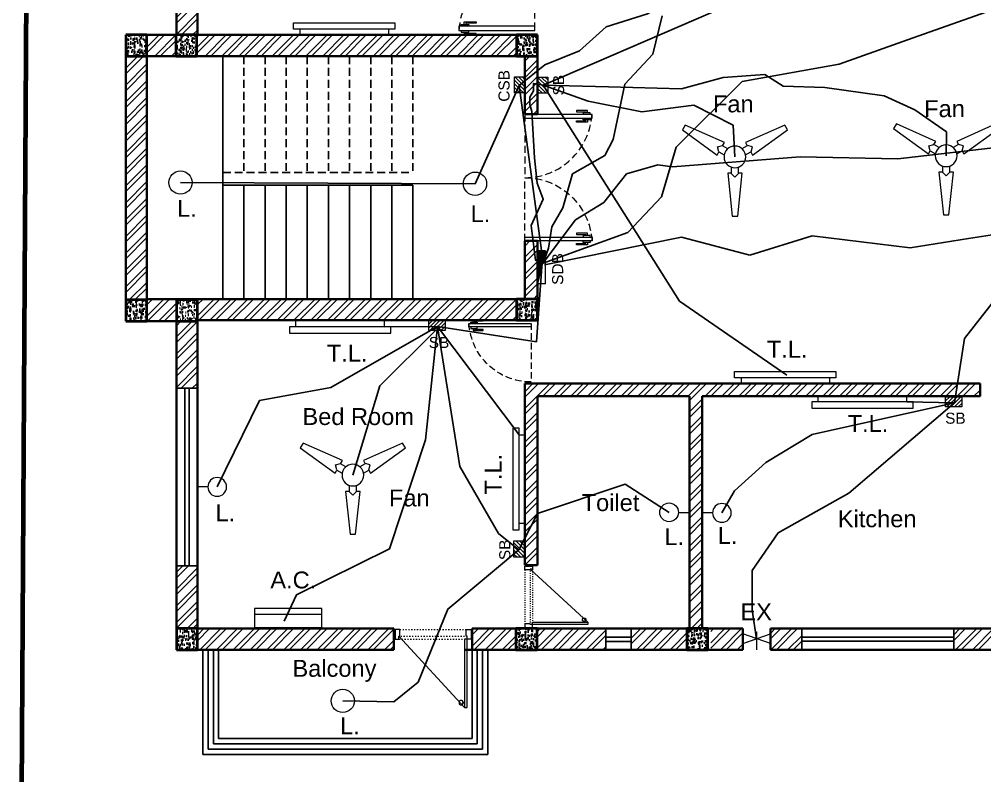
# Model space of a CAD drawing. Header units: inches. Extents: x 4161 to 8381, y 472 to 1500.
# Drawn here: x 5892.3 to 6349.4, y 848.5 to 1206.5 of the extents above; entities that cross this region are included whole.
import ezdxf

# ---------------------------------------------------------------- set-up
doc = ezdxf.new("R2010")
doc.units = ezdxf.units.IN
doc.header["$MEASUREMENT"] = 0
doc.linetypes.add('ACAD_ISO03W100', pattern=[30, 12, -18])
doc.linetypes.add('HIDDEN', pattern=[0.375, 0.25, -0.125])
doc.layers.get('0').update_dxf_attribs({"lineweight": 35})
for name, color, linetype, lineweight in [('0.Columns', 1, 'Continuous', 35), ('1.Wall', 7, 'Continuous', 35), ('Box', 7, 'Continuous', 15), ('Doors & Furni', 20, 'Continuous', 5), ('E_Elements', 7, 'Continuous', 15), ('E_FITTINGS', 7, 'Continuous', 15), ('Hatch', 7, 'Continuous', 15)]:
    doc.layers.add(name, color=color, linetype=linetype, lineweight=lineweight)
for name, color, linetype in [('3.Windows', 130, 'Continuous'), ('4.Hatch', 14, 'Continuous'), ('5.Texts', 50, 'Continuous'), ('6.Stairs', 161, 'Continuous'), ('8.Balcony', 90, 'Continuous'), ('9.Vent', 130, 'Continuous'), ('Electrical Components', 170, 'Continuous'), ('rod', 252, 'Continuous'), ('Wires', 90, 'Continuous'), ('wood', 20, 'Continuous')]:
    doc.layers.add(name, color=color, linetype=linetype)
doc.styles.get("Standard").update_dxf_attribs({"font": 'arial.ttf'})

# ---------------------------------------------------------------- blocks, each defined once
blk = doc.blocks.new('window6')
at = {"layer": '3.Windows', "color": 141, "true_color": 0xadddf7}
for p, q in [((4180.67, 1736.78), (4108.67, 1736.78)), ((4180.67, 1734.78), (4108.67, 1734.78))]:
    blk.add_line(p, q, dxfattribs=at)
at = {"layer": '3.Windows'}
blk.add_lwpolyline([(4180.67, 1740.78), (4108.67, 1740.78), (4108.67, 1730.78), (4180.67, 1730.78)], close=True, dxfattribs=at)
blk = doc.blocks.new('Vent')
at = {"layer": '9.Vent'}
for p, q in [((-12, -3.9), (-12, 6.1)), ((-12, 3.82), (-12, 6.1)), ((0, -3.9), (0, 6.1))]:
    blk.add_line(p, q, dxfattribs=at)
at = {"layer": '9.Vent', "color": 5}
for p, q in [((-12, 2), (0, 2)), ((-12, 0), (0, 0))]:
    blk.add_line(p, q, dxfattribs=at)
blk = doc.blocks.new('Dd2')
at = {"layer": 'rod', "lineweight": 13}
blk.add_lwpolyline([(-36.5, 41), (-2, 3.5)], dxfattribs=at)
blk.add_lwpolyline([(-36.5, 38.75), (-35.5, 38.75), (-35.5, 39.25, -0.414214), (-35, 39.75), (-34.5, 39.75, -0.414214), (-34, 39.25), (-34, 37.75, -0.414214), (-34.5, 37.25), (-35, 37.25, -0.414214), (-35.5, 37.75), (-35.5, 38.25), (-36.5, 38.25)], format="xyb", dxfattribs=at)
at = {"layer": 'rod', "linetype": 'ACAD_ISO03W100', "lineweight": 13, "ltscale": 0.05}
for points in [[(-3, 3.5), (-37.5, 3.5)], [(-2, 5), (-36.5, 5)], [(-2.5, 0), (-37.5, 0)]]:
    blk.add_lwpolyline(points, dxfattribs=at)
at = {"layer": 'wood', "lineweight": 13}
for points in [[(-36.5, 41), (-38, 41), (-38, 5), (-36.5, 5)], [(-40, 0), (-40, 5), (-38, 5), (-38, 3.5), (-37.5, 3.5), (-37.5, 0)], [(0, 0), (0, 5), (-2, 5), (-2, 3.5), (-2.5, 3.5), (-2.5, 0)]]:
    blk.add_lwpolyline(points, close=True, dxfattribs=at)
blk = doc.blocks.new('window7 virtical')
at = {"layer": '3.Windows', "color": 141, "true_color": 0xadddf7}
for p, q in [((4405.51, 1605.94), (4405.51, 1689.94)), ((4407.51, 1605.94), (4407.51, 1689.94))]:
    blk.add_line(p, q, dxfattribs=at)
at = {"layer": '3.Windows'}
for p, q in [((4401.51, 1605.94), (4411.51, 1605.94)), ((4411.51, 1605.94), (4406.83, 1605.94)), ((4406.83, 1605.94), (4406.83, 1605.94))]:
    blk.add_line(p, q, dxfattribs=at)
blk.add_lwpolyline([(4411.51, 1605.94), (4411.51, 1689.94), (4401.51, 1689.94), (4401.51, 1605.94)], close=True, dxfattribs=at)
blk = doc.blocks.new('Door')
at = {"layer": 'Doors & Furni', "color": 20}
for p, q in [((4004.74, 983.4), (4002.74, 983.4)), ((4002.74, 983.4), (4002.74, 947.4)), ((4004.74, 947.4), (4004.74, 983.4)), ((4001.9, 980.9), (4000.59, 980.9)), ((4000.59, 980.9), (4000.59, 975.13)), ((4001.34, 975.13), (4001.34, 980.06)), ((4001.34, 980.06), (4001.9, 980.06)), ((4002.74, 982.3), (4001.9, 982.3)), ((4001.9, 982.3), (4001.9, 978.61)), ((4001.9, 978.61), (4002.74, 978.61)), ((4004.74, 982.3), (4005.57, 982.3)), ((4005.57, 978.61), (4004.74, 978.61)), ((4005.57, 982.3), (4005.57, 978.61)), ((4005.57, 980.9), (4006.88, 980.9)), ((4006.13, 980.06), (4005.57, 980.06)), ((4006.13, 975.13), (4006.13, 980.06)), ((4006.88, 980.9), (4006.88, 975.13)), ((4000.59, 975.13), (4001.34, 975.13)), ((4006.88, 975.13), (4006.13, 975.13)), ((4002.74, 947.4), (4004.74, 947.4))]:
    blk.add_line(p, q, dxfattribs=at)
at = {"layer": 'Doors & Furni', "color": 1, "linetype": 'HIDDEN', "ltscale": 15}
blk.add_line((4002.74, 947.4), (4036.59, 947.4), dxfattribs=at)
blk.add_arc((4000.59, 947.4), 36, 0, 86.583, dxfattribs=at)
blk = doc.blocks.new('Main door')
at = {"layer": 'Doors & Furni', "color": 20, "rotation": 270}
blk.add_blockref('Door', (2262.32, 5102.4), dxfattribs=at)
at = {"layer": 'Doors & Furni', "color": 20, "xscale": -1, "rotation": 270}
blk.add_blockref('Door', (2262.32, -2970.78), dxfattribs=at)
blk = doc.blocks.new('Hatch')
at = {"layer": '4.Hatch', "color": 244, "linetype": 'Continuous', "true_color": 0x991b1e}
for p, q in [((3054.72, 1312.58), (3058.45, 1316.31)), ((3054.72, 1309.93), (3061.1, 1316.31)), ((3056.4, 1306.31), (3066.4, 1316.31)), ((3059.05, 1306.31), (3069.05, 1316.31)), ((3064.36, 1306.31), (3074.36, 1316.31)), ((3067.01, 1306.31), (3077.01, 1316.31)), ((3072.31, 1306.31), (3082.31, 1316.31)), ((3074.96, 1306.31), (3084.96, 1316.31)), ((3080.27, 1306.31), (3090.27, 1316.31)), ((3082.92, 1306.31), (3092.92, 1316.31)), ((3088.22, 1306.31), (3097.38, 1315.47)), ((3090.87, 1306.31), (3097.38, 1312.82)), ((3096.18, 1306.31), (3097.38, 1307.52)), ((3044.72, 1299.93), (3051.1, 1306.31)), ((3044.72, 1294.63), (3054.72, 1304.63)), ((3044.72, 1291.98), (3054.72, 1301.98)), ((3044.72, 1286.67), (3054.72, 1296.67)), ((3044.72, 1284.02), (3054.72, 1294.02)), ((3044.72, 1278.72), (3054.72, 1288.72)), ((3044.72, 1276.07), (3054.72, 1286.07)), ((3044.72, 1270.76), (3054.72, 1280.76)), ((3044.72, 1268.11), (3054.72, 1278.11)), ((3048.3, 1266.39), (3054.72, 1272.81)), ((3050.95, 1266.39), (3054.72, 1270.16)), ((3044.72, 1151.44), (3049.92, 1156.64)), ((3044.72, 1148.79), (3052.57, 1156.64)), ((3044.72, 1143.48), (3054.72, 1153.48)), ((3044.72, 1140.83), (3054.72, 1150.83)), ((3044.72, 1135.53), (3054.72, 1145.53)), ((3044.72, 1132.88), (3054.72, 1142.88)), ((3044.72, 1127.57), (3054.72, 1137.57)), ((3047.11, 1127.31), (3054.72, 1134.92)), ((3052.41, 1127.31), (3054.72, 1129.62)), ((3030.72, 1121.53), (3036.5, 1127.31)), ((3030.72, 1118.88), (3039.15, 1127.31)), ((3034.46, 1117.31), (3044.46, 1127.31)), ((3037.11, 1117.31), (3044.72, 1124.92)), ((3054.72, 1121.66), (3060.37, 1127.31)), ((3054.72, 1119.01), (3063.02, 1127.31)), ((3058.32, 1117.31), (3068.32, 1127.31)), ((3060.97, 1117.31), (3070.97, 1127.31)), ((3066.28, 1117.31), (3076.28, 1127.31)), ((3068.93, 1117.31), (3078.93, 1127.31)), ((3074.23, 1117.31), (3084.23, 1127.31)), ((3076.88, 1117.31), (3086.88, 1127.31)), ((3082.19, 1117.31), (3092.19, 1127.31)), ((3084.84, 1117.31), (3094.84, 1127.31)), ((3090.14, 1117.31), (3100.14, 1127.31)), ((3092.79, 1117.31), (3102.79, 1127.31)), ((3098.1, 1117.31), (3108.1, 1127.31)), ((3100.75, 1117.31), (3110.75, 1127.31)), ((3106.05, 1117.31), (3116.05, 1127.31)), ((3108.7, 1117.31), (3118.7, 1127.31)), ((3114.01, 1117.31), (3124.01, 1127.31)), ((3116.66, 1117.31), (3126.66, 1127.31)), ((3121.96, 1117.31), (3131.96, 1127.31)), ((3124.61, 1117.31), (3134.61, 1127.31)), ((3129.92, 1117.31), (3139.92, 1127.31)), ((3132.57, 1117.31), (3142.57, 1127.31)), ((3137.87, 1117.31), (3147.87, 1127.31)), ((3140.52, 1117.31), (3150.52, 1127.31)), ((3145.83, 1117.31), (3155.83, 1127.31)), ((3148.48, 1117.31), (3158.48, 1127.31)), ((3153.78, 1117.31), (3163.78, 1127.31)), ((3156.43, 1117.31), (3166.43, 1127.31)), ((3161.74, 1117.31), (3171.74, 1127.31)), ((3164.39, 1117.31), (3174.39, 1127.31)), ((3169.69, 1117.31), (3179.69, 1127.31)), ((3172.34, 1117.31), (3182.34, 1127.31)), ((3177.65, 1117.31), (3187.65, 1127.31)), ((3180.3, 1117.31), (3190.3, 1127.31)), ((3185.6, 1117.31), (3195.6, 1127.31)), ((3188.25, 1117.31), (3198.25, 1127.31)), ((3193.56, 1117.31), (3203.56, 1127.31)), ((3196.21, 1117.31), (3205.72, 1126.82)), ((3201.51, 1117.31), (3205.72, 1121.52)), ((3042.41, 1117.31), (3044.72, 1119.62)), ((3204.16, 1117.31), (3205.72, 1118.87)), ((3209.72, 1114.91), (3212.12, 1117.31)), ((3209.72, 1109.61), (3215.72, 1115.61)), ((3209.72, 1106.96), (3215.72, 1112.96)), ((3209.72, 1101.66), (3215.72, 1107.66)), ((3209.72, 1099), (3215.72, 1105)), ((3209.72, 1093.7), (3215.72, 1099.7)), ((3209.72, 1091.05), (3215.72, 1097.05)), ((3213.79, 1089.81), (3215.72, 1091.75))]:
    blk.add_line(p, q, dxfattribs=at)
blk = doc.blocks.new('AC')
at = {"layer": 'E_Elements'}
for p, q in [((5826.63, 1009.16), (5858.63, 1009.16)), ((5826.63, 1000.16), (5826.63, 1009.16)), ((5828.29, 1009.63), (5856.95, 1009.63)), ((5828.29, 1009.63), (5828.29, 1009.16)), ((5856.95, 1009.63), (5856.95, 1009.16)), ((5858.63, 1009.16), (5858.63, 1009.16)), ((5858.63, 1009.16), (5858.63, 1000.16)), ((5826.63, 1002.72), (5858.63, 1002.72)), ((5858.63, 1000.16), (5826.63, 1000.16))]:
    blk.add_line(p, q, dxfattribs=at)
blk = doc.blocks.new('FAN')
at = {"layer": 'E_Elements'}
for p, q in [((-23.57, 15.12), (-24.88, 12.85)), ((-4.97, 6.83), (-23.57, 15.12)), ((23.57, 15.12), (4.97, 6.83)), ((24.88, 12.85), (23.57, 15.12)), ((-24.88, 12.85), (-8.39, 0.89)), ((8.39, 0.89), (24.88, 12.85)), ((-8.26, 4.77), (-5.89, 5.4)), ((-7.62, 2.4), (-8.26, 4.77)), ((-5.82, 5.34), (-4.97, 6.83)), ((-3.34, 3.91), (-5.82, 5.34)), ((5.82, 5.34), (3.34, 3.91)), ((4.97, 6.83), (5.82, 5.34)), ((8.26, 4.77), (5.89, 5.4)), ((7.62, 2.4), (8.26, 4.77)), ((-8.39, 0.89), (-7.54, 2.37)), ((-7.54, 2.37), (-5.06, 0.94)), ((5.06, 0.94), (7.54, 2.37)), ((7.54, 2.37), (8.39, 0.89)), ((-3.43, -7.71), (-1.31, -27.97)), ((-1.71, -7.71), (-3.43, -7.71)), ((-1.73, -7.8), (0, -9.53)), ((-1.71, -4.85), (-1.71, -7.71)), ((0, -9.53), (1.73, -7.8)), ((1.31, -27.97), (3.43, -7.71)), ((1.71, -7.71), (1.71, -4.85)), ((3.43, -7.71), (1.71, -7.71)), ((-1.31, -27.97), (1.31, -27.97))]:
    blk.add_line(p, q, dxfattribs=at)
for start, end in [(360, 180), (180, 0)]:
    blk.add_arc((0, 0), 5.14, start, end, dxfattribs=at)
blk = doc.blocks.new('O')
at = {"layer": 'E_Elements', "ltscale": 4}
for p, q in [((9523.61, 2111.57), (9520.91, 2111.57)), ((9523.61, 2069.68), (9520.91, 2069.68))]:
    blk.add_line(p, q, dxfattribs=at)
at = {"layer": 'E_Elements', "ltscale": 0.01}
blk.add_lwpolyline([(9526.61, 2066.63), (9526.61, 2114.63), (9523.61, 2114.63), (9523.61, 2066.63)], close=True, dxfattribs=at)
blk = doc.blocks.new('A$C482B25E6')
at = {"layer": 'E_FITTINGS'}
for p, q in [((0, 0), (0, 7.1)), ((3.9, 3.55), (0, 3.55))]:
    blk.add_line(p, q, dxfattribs=at)
blk.add_circle((7.45, 3.55), 3.55, dxfattribs=at)
blk = doc.blocks.new('2')
at = {"layer": 'Hatch', "ltscale": 0.01}
h = blk.add_hatch(dxfattribs=at)
h.set_pattern_fill('ANSI31', color=256, scale=10, style=0)
h.paths.add_polyline_path([(7846.79, 2035.92), (7841.97, 2035.92), (7841.97, 2028.24), (7846.79, 2028.24)])
at = {"layer": 'E_Elements'}
blk.add_lwpolyline([(7841.97, 2028.24), (7846.79, 2028.24), (7846.79, 2035.92), (7841.97, 2035.92)], close=True, dxfattribs=at)
blk = doc.blocks.new('A$C50C60B13')
at = {"layer": 'E_Elements'}
for p, q in [((0, 6.08), (0, 0)), ((24.88, 6.08), (0, 0)), ((0, 6.08), (24.88, 6.08)), ((0.07, 0), (0.09, 0.02)), ((0.24, 0), (0.32, 0.08)), ((0.42, 0), (0.56, 0.14)), ((0.6, 0), (0.79, 0.19)), ((0.77, 0), (1.02, 0.25)), ((0.95, 0), (1.26, 0.31)), ((1.13, 0), (1.49, 0.36)), ((1.3, 0), (1.73, 0.42)), ((1.48, 0), (1.96, 0.48)), ((1.66, 0), (2.19, 0.54)), ((1.83, 0), (2.43, 0.59)), ((2.01, 0), (2.66, 0.65)), ((2.19, 0), (2.9, 0.71)), ((2.36, 0), (3.13, 0.77)), ((2.54, 0), (3.36, 0.82)), ((2.72, 0), (3.6, 0.88)), ((2.89, 0), (3.83, 0.94)), ((3.07, 0), (4.07, 0.99)), ((3.25, 0), (4.3, 1.05)), ((3.42, 0), (4.53, 1.11)), ((3.6, 0), (4.77, 1.17)), ((3.78, 0), (5, 1.22)), ((3.96, 0), (5.24, 1.28)), ((4.13, 0), (5.47, 1.34)), ((4.31, 0), (5.7, 1.39)), ((4.49, 0), (5.94, 1.45)), ((4.66, 0), (6.17, 1.51)), ((4.84, 0), (6.41, 1.57)), ((5.02, 0), (6.64, 1.62)), ((5.19, 0), (6.87, 1.68)), ((5.37, 0), (7.11, 1.74)), ((5.55, 0), (7.34, 1.79)), ((5.72, 0), (7.58, 1.85)), ((5.9, 0), (7.81, 1.91)), ((6.08, 0), (8.04, 1.97)), ((6.25, 0), (8.28, 2.02)), ((6.43, 0), (8.51, 2.08)), ((6.61, 0), (8.74, 2.14)), ((6.78, 0), (8.98, 2.2)), ((6.96, 0), (9.21, 2.25)), ((7.14, 0), (9.45, 2.31)), ((7.31, 0), (9.68, 2.37)), ((7.49, 0), (9.91, 2.42)), ((7.67, 0), (10.15, 2.48)), ((7.84, 0), (10.38, 2.54)), ((8.02, 0), (10.62, 2.6)), ((8.2, 0), (10.85, 2.65)), ((8.37, 0), (11.08, 2.71)), ((8.55, 0), (11.32, 2.77)), ((8.73, 0), (11.55, 2.82)), ((8.9, 0), (11.79, 2.88)), ((9.08, 0), (12.02, 2.94)), ((9.26, 0), (12.25, 3)), ((9.44, 0), (12.49, 3.05)), ((9.61, 0), (12.72, 3.11)), ((9.79, 0), (12.96, 3.17)), ((9.97, 0), (13.19, 3.23)), ((10.14, 0), (13.42, 3.28)), ((10.32, 0), (13.66, 3.34)), ((10.5, 0), (13.89, 3.4)), ((10.67, 0), (14.13, 3.45)), ((10.85, 0), (14.36, 3.51)), ((11.03, 0), (14.59, 3.57)), ((11.2, 0), (14.83, 3.63)), ((11.38, 0), (15.06, 3.68)), ((11.56, 0), (15.3, 3.74)), ((11.73, 0), (15.53, 3.8)), ((11.91, 0), (15.76, 3.85)), ((12.09, 0), (16, 3.91)), ((12.26, 0), (16.23, 3.97)), ((12.44, 0), (16.47, 4.03)), ((12.62, 0), (16.7, 4.08)), ((12.79, 0), (16.93, 4.14)), ((12.97, 0), (17.17, 4.2)), ((13.15, 0), (17.4, 4.25)), ((13.32, 0), (17.64, 4.31)), ((13.5, 0), (17.87, 4.37)), ((13.68, 0), (18.1, 4.43)), ((13.85, 0), (18.34, 4.48)), ((14.03, 0), (18.57, 4.54)), ((14.21, 0), (18.81, 4.6)), ((14.39, 0), (19.04, 4.66)), ((14.56, 0), (19.27, 4.71)), ((14.74, 0), (19.51, 4.77)), ((14.92, 0), (19.74, 4.83)), ((15.09, 0), (19.98, 4.88)), ((15.27, 0), (20.21, 4.94)), ((15.45, 0), (20.44, 5)), ((15.62, 0), (20.68, 5.06)), ((15.8, 0), (20.91, 5.11)), ((15.98, 0), (21.15, 5.17)), ((16.15, 0), (21.38, 5.23)), ((16.33, 0), (21.61, 5.28)), ((16.51, 0), (21.85, 5.34)), ((16.68, 0), (22.08, 5.4)), ((16.86, 0), (22.32, 5.46)), ((17.04, 0), (22.55, 5.51)), ((17.21, 0), (22.78, 5.57)), ((17.39, 0), (23.02, 5.63)), ((17.57, 0), (23.25, 5.69)), ((17.74, 0), (23.49, 5.74)), ((17.92, 0), (23.72, 5.8)), ((18.1, 0), (23.95, 5.86)), ((18.27, 0), (24.19, 5.91)), ((18.45, 0), (24.42, 5.97)), ((18.63, 0), (24.66, 6.03)), ((18.8, 0), (24.88, 6.08)), ((18.98, 0), (24.88, 5.9)), ((19.16, 0), (24.88, 5.73)), ((19.33, 0), (24.88, 5.55)), ((19.51, 0), (24.88, 5.37)), ((19.69, 0), (24.88, 5.2)), ((19.87, 0), (24.88, 5.02)), ((20.04, 0), (24.88, 4.84)), ((20.22, 0), (24.88, 4.66)), ((20.4, 0), (24.88, 4.49)), ((20.57, 0), (24.88, 4.31)), ((20.75, 0), (24.88, 4.13)), ((20.93, 0), (24.88, 3.96)), ((21.1, 0), (24.88, 3.78)), ((21.28, 0), (24.88, 3.6)), ((21.46, 0), (24.88, 3.43)), ((21.63, 0), (24.88, 3.25)), ((21.81, 0), (24.88, 3.07)), ((21.99, 0), (24.88, 2.9)), ((22.16, 0), (24.88, 2.72)), ((22.34, 0), (24.88, 2.54)), ((22.52, 0), (24.88, 2.37)), ((22.69, 0), (24.88, 2.19)), ((22.87, 0), (24.88, 2.01)), ((23.05, 0), (24.88, 1.84)), ((23.22, 0), (24.88, 1.66)), ((23.4, 0), (24.88, 1.48)), ((23.58, 0), (24.88, 1.31)), ((23.75, 0), (24.88, 1.13)), ((23.93, 0), (24.88, 0.95)), ((24.11, 0), (24.88, 0.78)), ((24.28, 0), (24.88, 0.6)), ((24.46, 0), (24.88, 0.42)), ((24.64, 0), (24.88, 0.25)), ((24.81, 0), (24.88, 0.07)), ((24.88, 6.08), (24.88, 0)), ((0, 0), (24.88, 0))]:
    blk.add_line(p, q, dxfattribs=at)
blk = doc.blocks.new('Column2.0')
at = {"layer": '0.Columns', "true_color": 0x991b1e}
h = blk.add_hatch(dxfattribs=at)
h.set_pattern_fill('AR-CONC', color=244, scale=0.54)
h.set_pattern_definition([(50, (868.9964, 332.3348), (3.873205, -0.3388615), [0.405, -4.455]), (355, (868.9964, 332.335), (-0.7492572, 4.0618375), [0.324, -3.564]), (100.45144, (869.319, 332.3066), (3.1239478, 3.722976), [0.344197, -3.7861674]), (46.1842, (868.9964, 333.415), (5.763103, -0.893804), [0.6075, -6.6825]), (96.63564, (869.4767, 333.3403), (5.0471745, 5.2602404), [0.516296, -5.679254]), (351.18416, (868.9964, 333.415), (5.0471745, 5.26024), [0.486, -5.346]), (21, (869.5364, 333.1448), (3.223298, -2.174142), [0.405, -4.455]), (326, (869.5364, 333.145), (1.3139028, 3.9158102), [0.324, -3.564]), (71.45144, (869.805, 332.9636), (4.537201, 1.7416682), [0.344197, -3.7861674]), (37.5, (868.9964, 332.3348), (0.0656632, 1.7976268), [0, -3.5208, 0, -3.618, 0, -3.5775]), (7.5, (868.9964, 332.3348), (1.4205755, 2.1298232), [0, -2.0628, 0, -3.4398, 0, -1.3635]), (327.5, (867.7922, 332.3348), (2.88264116, -0.1217963), [0, -1.35, 0, -4.212, 0, -5.589]), (317.5, (867.2522, 332.3348), (3.1492053, 0.5405669), [0, -1.755, 0, -2.7972, 0, -3.969])])
h.paths.add_polyline_path([(4674.88, 1327.63), (4674.88, 1337.63), (4664.88, 1337.63), (4664.88, 1327.63)])
at = {"layer": '0.Columns', "linetype": 'ACAD_ISO03W100', "lineweight": 40}
for p, q in [((4674.88, 1337.63), (4664.88, 1337.63)), ((4664.88, 1337.63), (4664.88, 1327.63)), ((4674.88, 1327.63), (4674.88, 1337.63)), ((4664.88, 1327.63), (4674.88, 1327.63))]:
    blk.add_line(p, q, dxfattribs=at)
blk = doc.blocks.new('Title Box 2.0')
at = {"lineweight": 100, "ltscale": 0.5}
blk.add_lwpolyline([(4996.97, 684.44), (5689.78, 684.44), (5694.53, 1520.13), (5001.72, 1520.13), (4996.97, 684.44)], dxfattribs=at)

msp = doc.modelspace()

# ---------------------------------------------------------------- linework, layer by layer
at = {"layer": '1.Wall'}
for p, q in [((5966.682, 1232.168), (5966.682, 1199.067)), ((5976.682, 1228.391), (5976.682, 1199.067)), ((5966.682, 1199.067), (5942.682, 1199.067)), ((5942.682, 1199.067), (5942.682, 1063.617)), ((6131.682, 1199.067), (5976.682, 1199.067)), ((6127.682, 1199.067), (6127.682, 1189.067)), ((6131.682, 1199.067), (6137.682, 1199.067)), ((6137.682, 1199.067), (6137.682, 1161.567)), ((5966.682, 1189.067), (5952.682, 1189.067)), ((5966.682, 1189.067), (5952.682, 1189.067)), ((5952.682, 1189.067), (5952.682, 1074.067)), ((6131.682, 1189.067), (5966.682, 1189.067)), ((6131.682, 1189.067), (6131.682, 1161.567)), ((6131.682, 1161.567), (6137.682, 1161.567)), ((6131.682, 1101.567), (6131.682, 1074.067)), ((6131.682, 1101.567), (6137.682, 1101.567)), ((6137.682, 1101.567), (6137.682, 1064.067)), ((5966.682, 1074.067), (5952.682, 1074.067)), ((5966.682, 1074.067), (6131.682, 1074.067)), ((5942.682, 1063.617), (5966.682, 1063.617)), ((5966.682, 1063.617), (5966.682, 908.067)), ((5976.682, 1064.067), (6131.682, 1064.067)), ((5976.682, 1064.067), (5976.682, 918.067)), ((6131.682, 1064.067), (6137.682, 1064.067)), ((6131.682, 1034.067), (6131.682, 948.067)), ((6137.682, 1034.067), (6131.682, 1034.067)), ((6137.682, 1034.067), (6215.682, 1034.067)), ((6215.682, 1034.067), (6347.23, 1034.067)), ((6347.23, 1028.067), (6347.23, 1034.067)), ((6137.682, 1028.067), (6209.682, 1028.067)), ((6137.682, 1028.067), (6137.682, 948.067)), ((6209.682, 1028.067), (6209.682, 918.067)), ((6215.682, 1028.067), (6215.682, 918.067)), ((6215.682, 1028.067), (6347.23, 1028.067)), ((6137.682, 948.067), (6131.682, 948.067)), ((5976.682, 918.067), (6069.627, 918.067)), ((6069.627, 918.067), (6069.627, 908.067)), ((6106.687, 918.067), (6131.682, 918.067)), ((6106.687, 908.057), (6106.687, 918.067)), ((6131.682, 918.067), (6137.682, 918.067)), ((6137.682, 918.067), (6209.682, 918.067)), ((6215.682, 918.067), (6234.92, 918.067)), ((6234.92, 915.568), (6234.92, 918.067)), ((6234.92, 918.067), (6234.92, 908.067)), ((6247.982, 918.067), (6383.23, 918.067)), ((6247.982, 915.568), (6247.982, 918.067)), ((6247.982, 918.067), (6247.982, 908.067)), ((5966.682, 908.067), (6069.627, 908.067)), ((6103.046, 908.067), (6234.92, 908.067)), ((6247.982, 908.067), (6393.23, 908.067))]:
    msp.add_line(p, q, dxfattribs=at)
at = {"layer": '4.Hatch', "color": 244, "linetype": 'Continuous', "true_color": 0x991b1e}
for p, q in [((5952.682, 1198.586), (5953.164, 1199.067)), ((5976.682, 1198.721), (5977.029, 1199.067)), ((5942.682, 1183.283), (5948.467, 1189.067)), ((5942.682, 1188.586), (5943.164, 1189.067)), ((5942.682, 1180.631), (5951.119, 1189.067)), ((5942.682, 1175.328), (5952.682, 1185.328)), ((5942.682, 1172.676), (5952.682, 1182.676)), ((5942.682, 1167.373), (5952.682, 1177.373)), ((5942.682, 1164.721), (5952.682, 1174.721)), ((5942.682, 1159.418), (5952.682, 1169.418)), ((5942.682, 1156.766), (5952.682, 1166.766)), ((5942.682, 1151.463), (5952.682, 1161.463)), ((5942.682, 1148.811), (5952.682, 1158.811)), ((5942.682, 1143.508), (5952.682, 1153.508)), ((5942.682, 1140.856), (5952.682, 1150.856)), ((5942.682, 1135.553), (5952.682, 1145.553)), ((5942.682, 1132.901), (5952.682, 1142.901)), ((5942.682, 1127.598), (5952.682, 1137.598)), ((5942.682, 1124.946), (5952.682, 1134.946)), ((5942.682, 1119.643), (5952.682, 1129.643)), ((5942.682, 1116.991), (5952.682, 1126.991)), ((5942.682, 1111.688), (5952.682, 1121.688)), ((5942.682, 1109.036), (5952.682, 1119.036)), ((5942.682, 1103.733), (5952.682, 1113.733)), ((5942.682, 1101.082), (5952.682, 1111.082)), ((5942.682, 1095.778), (5952.682, 1105.778)), ((5942.682, 1093.127), (5952.682, 1103.127)), ((5942.682, 1087.823), (5952.682, 1097.823)), ((6131.682, 1099.163), (6134.087, 1101.567)), ((6131.682, 1093.859), (6137.682, 1099.859)), ((6131.682, 1091.208), (6137.682, 1097.208)), ((5942.682, 1085.172), (5952.682, 1095.172)), ((5942.682, 1079.868), (5952.682, 1089.868)), ((6131.682, 1085.904), (6137.682, 1091.904)), ((6131.682, 1083.253), (6137.682, 1089.253)), ((5942.682, 1077.217), (5952.682, 1087.217)), ((6131.682, 1077.949), (6137.682, 1083.949)), ((5944.386, 1073.617), (5952.682, 1081.913)), ((5947.038, 1073.617), (5952.682, 1079.262)), ((6131.682, 1075.298), (6137.682, 1081.298)), ((6135.755, 1074.067), (6137.682, 1075.995)), ((5952.341, 1073.617), (5952.791, 1074.067)), ((5952.682, 1066.003), (5960.746, 1074.067)), ((5952.682, 1071.307), (5955.443, 1074.067)), ((5952.948, 1063.617), (5963.398, 1074.067)), ((5958.251, 1063.617), (5966.682, 1072.049)), ((5968.251, 1073.617), (5968.701, 1074.067)), ((5970.903, 1073.617), (5971.353, 1074.067)), ((5976.206, 1073.617), (5976.656, 1074.067)), ((5976.682, 1066.139), (5984.611, 1074.067)), ((5976.682, 1071.442), (5979.308, 1074.067)), ((5977.263, 1064.067), (5987.263, 1074.067)), ((5982.566, 1064.067), (5992.566, 1074.067)), ((5985.218, 1064.067), (5995.218, 1074.067)), ((5990.521, 1064.067), (6000.521, 1074.067)), ((5993.173, 1064.067), (6003.173, 1074.067)), ((5998.476, 1064.067), (6008.476, 1074.067)), ((6001.128, 1064.067), (6011.128, 1074.067)), ((6006.431, 1064.067), (6016.431, 1074.067)), ((6009.083, 1064.067), (6019.083, 1074.067)), ((6014.386, 1064.067), (6024.386, 1074.067)), ((6017.038, 1064.067), (6027.038, 1074.067)), ((6022.341, 1064.067), (6032.341, 1074.067)), ((6024.992, 1064.067), (6034.992, 1074.067)), ((6030.296, 1064.067), (6040.296, 1074.067)), ((6032.947, 1064.067), (6042.947, 1074.067)), ((6038.251, 1064.067), (6048.251, 1074.067)), ((6040.902, 1064.067), (6050.902, 1074.067)), ((6046.206, 1064.067), (6056.206, 1074.067)), ((6048.857, 1064.067), (6058.857, 1074.067)), ((6054.161, 1064.067), (6064.161, 1074.067)), ((6056.812, 1064.067), (6066.812, 1074.067)), ((6062.116, 1064.067), (6072.116, 1074.067)), ((6064.767, 1064.067), (6074.767, 1074.067)), ((6070.071, 1064.067), (6080.071, 1074.067)), ((6072.722, 1064.067), (6082.722, 1074.067)), ((6078.025, 1064.067), (6088.025, 1074.067)), ((6080.677, 1064.067), (6090.677, 1074.067)), ((6085.98, 1064.067), (6095.98, 1074.067)), ((6088.632, 1064.067), (6098.632, 1074.067)), ((6093.935, 1064.067), (6103.935, 1074.067)), ((6096.587, 1064.067), (6106.587, 1074.067)), ((6101.89, 1064.067), (6111.89, 1074.067)), ((6104.542, 1064.067), (6114.542, 1074.067)), ((6110.029, 1064.251), (6119.845, 1074.067)), ((6112.674, 1064.244), (6122.497, 1074.067)), ((6117.928, 1064.195), (6127.8, 1074.067)), ((6120.556, 1064.171), (6127.682, 1071.298)), ((5960.903, 1063.617), (5966.682, 1069.397)), ((6125.81, 1064.122), (6127.682, 1065.995)), ((5966.206, 1063.617), (5966.682, 1064.094)), ((5966.682, 1056.139), (5974.161, 1063.617)), ((5966.682, 1061.442), (5968.858, 1063.617)), ((5966.682, 1053.487), (5976.682, 1063.487)), ((5966.682, 1048.184), (5976.682, 1058.184)), ((5966.682, 1045.532), (5976.682, 1055.532)), ((5966.682, 1040.229), (5976.682, 1050.229)), ((5966.682, 1037.577), (5976.682, 1047.577)), ((5966.682, 1032.274), (5976.682, 1042.274)), ((5968.871, 1031.811), (5976.682, 1039.622)), ((5974.174, 1031.811), (5976.682, 1034.319)), ((6131.682, 1030.22), (6135.53, 1034.067)), ((6131.682, 1022.265), (6143.485, 1034.067)), ((6131.682, 1027.568), (6138.182, 1034.067)), ((6140.137, 1028.067), (6146.137, 1034.067)), ((6145.44, 1028.067), (6151.44, 1034.067)), ((6148.091, 1028.067), (6154.091, 1034.067)), ((6153.395, 1028.067), (6159.395, 1034.067)), ((6156.046, 1028.067), (6162.046, 1034.067)), ((6161.35, 1028.067), (6167.35, 1034.067)), ((6164.001, 1028.067), (6170.001, 1034.067)), ((6169.305, 1028.067), (6175.305, 1034.067)), ((6171.956, 1028.067), (6177.956, 1034.067)), ((6177.26, 1028.067), (6183.26, 1034.067)), ((6179.911, 1028.067), (6185.911, 1034.067)), ((6185.215, 1028.067), (6191.215, 1034.067)), ((6187.866, 1028.067), (6193.866, 1034.067)), ((6193.17, 1028.067), (6199.17, 1034.067)), ((6195.821, 1028.067), (6201.821, 1034.067)), ((6201.125, 1028.067), (6207.125, 1034.067)), ((6203.776, 1028.067), (6209.776, 1034.067)), ((6209.079, 1028.067), (6215.079, 1034.067)), ((6209.682, 1026.019), (6217.731, 1034.067)), ((6217.034, 1028.067), (6223.034, 1034.067)), ((6219.686, 1028.067), (6225.686, 1034.067)), ((6224.989, 1028.067), (6230.989, 1034.067)), ((6227.641, 1028.067), (6233.641, 1034.067)), ((6232.944, 1028.067), (6238.944, 1034.067)), ((6235.596, 1028.067), (6241.596, 1034.067)), ((6240.899, 1028.067), (6246.899, 1034.067)), ((6243.551, 1028.067), (6249.551, 1034.067)), ((6248.854, 1028.067), (6254.854, 1034.067)), ((6251.506, 1028.067), (6257.506, 1034.067)), ((6256.809, 1028.067), (6262.809, 1034.067)), ((6259.461, 1028.067), (6265.461, 1034.067)), ((6264.764, 1028.067), (6270.764, 1034.067)), ((6267.416, 1028.067), (6273.416, 1034.067)), ((6272.719, 1028.067), (6278.719, 1034.067)), ((6275.371, 1028.067), (6281.371, 1034.067)), ((6280.674, 1028.067), (6286.674, 1034.067)), ((6283.326, 1028.067), (6289.326, 1034.067)), ((6288.629, 1028.067), (6294.629, 1034.067)), ((6291.281, 1028.067), (6297.281, 1034.067)), ((6296.584, 1028.067), (6302.584, 1034.067)), ((6299.236, 1028.067), (6305.236, 1034.067)), ((6304.539, 1028.067), (6310.539, 1034.067)), ((6307.191, 1028.067), (6313.191, 1034.067)), ((6312.494, 1028.067), (6318.494, 1034.067)), ((6315.145, 1028.067), (6321.145, 1034.067)), ((6320.449, 1028.067), (6326.449, 1034.067)), ((6323.1, 1028.067), (6329.1, 1034.067)), ((6328.404, 1028.067), (6334.404, 1034.067)), ((6331.055, 1028.067), (6337.055, 1034.067)), ((6336.359, 1028.067), (6342.359, 1034.067)), ((6339.01, 1028.067), (6345.01, 1034.067)), ((6344.314, 1028.067), (6347.23, 1030.984)), ((6131.682, 1019.613), (6137.682, 1025.613)), ((6209.682, 1020.715), (6215.682, 1026.715)), ((6209.682, 1018.064), (6215.682, 1024.064)), ((6346.965, 1028.067), (6347.23, 1028.332)), ((6131.682, 1014.31), (6137.682, 1020.31)), ((6131.682, 1011.658), (6137.682, 1017.658)), ((6209.682, 1012.76), (6215.682, 1018.76)), ((6209.682, 1010.109), (6215.682, 1016.109)), ((6131.682, 1006.355), (6137.682, 1012.355)), ((6209.682, 1004.805), (6215.682, 1010.805)), ((6131.682, 1003.703), (6137.682, 1009.703)), ((6209.682, 1002.154), (6215.682, 1008.154)), ((6131.682, 998.4), (6137.682, 1004.4)), ((6131.682, 995.748), (6137.682, 1001.748)), ((6209.682, 996.85), (6215.682, 1002.85)), ((6209.682, 994.199), (6215.682, 1000.199)), ((6131.682, 990.445), (6137.682, 996.445)), ((6131.682, 987.793), (6137.682, 993.793)), ((6209.682, 988.896), (6215.682, 994.896)), ((6209.682, 986.244), (6215.682, 992.244)), ((6131.682, 982.49), (6137.682, 988.49)), ((6131.682, 979.838), (6137.682, 985.838)), ((6209.682, 980.941), (6215.682, 986.941)), ((6209.682, 978.289), (6215.682, 984.289)), ((6131.682, 974.535), (6137.682, 980.535)), ((6209.682, 972.986), (6215.682, 978.986)), ((6131.682, 971.883), (6137.682, 977.883)), ((6209.682, 970.334), (6215.682, 976.334)), ((6131.682, 966.58), (6137.682, 972.58)), ((6131.682, 963.929), (6137.682, 969.929)), ((6209.682, 965.031), (6215.682, 971.031)), ((6131.682, 958.625), (6137.682, 964.625)), ((6209.682, 962.379), (6215.682, 968.379)), ((6131.682, 955.974), (6137.682, 961.974)), ((6209.682, 957.076), (6215.682, 963.076)), ((6209.682, 954.424), (6215.682, 960.424)), ((6131.682, 950.67), (6137.682, 956.67)), ((6131.731, 948.067), (6137.682, 954.019)), ((6209.682, 949.121), (6215.682, 955.121)), ((6209.682, 946.469), (6215.682, 952.469)), ((5966.682, 944.769), (5969.724, 947.811)), ((5966.682, 942.118), (5972.376, 947.811)), ((5966.682, 936.814), (5976.682, 946.814)), ((6137.034, 948.067), (6137.682, 948.715)), ((6209.682, 941.166), (6215.682, 947.166)), ((5966.682, 934.163), (5976.682, 944.163)), ((6209.682, 938.514), (6215.682, 944.514)), ((5966.682, 928.859), (5976.682, 938.859)), ((6209.682, 933.211), (6215.682, 939.211)), ((5966.682, 926.208), (5976.682, 936.208)), ((6209.682, 930.559), (6215.682, 936.559)), ((5966.682, 920.904), (5976.682, 930.904)), ((5966.682, 918.253), (5976.682, 928.253)), ((6209.682, 925.256), (6215.682, 931.256)), ((6209.682, 922.604), (6215.682, 928.604)), ((5971.8, 918.067), (5976.682, 922.949)), ((5974.452, 918.067), (5976.682, 920.298)), ((6210.449, 918.067), (6215.682, 923.301)), ((6213.1, 918.067), (6215.682, 920.649)), ((5976.682, 914.995), (5979.755, 918.067)), ((5976.682, 912.343), (5982.407, 918.067)), ((5977.71, 908.067), (5987.71, 918.067)), ((5980.362, 908.067), (5990.362, 918.067)), ((5985.665, 908.067), (5995.665, 918.067)), ((5988.317, 908.067), (5998.317, 918.067)), ((5993.62, 908.067), (6003.62, 918.067)), ((5996.272, 908.067), (6006.272, 918.067)), ((6001.575, 908.067), (6011.575, 918.067)), ((6004.227, 908.067), (6014.227, 918.067)), ((6009.53, 908.067), (6019.53, 918.067)), ((6012.182, 908.067), (6022.182, 918.067)), ((6017.485, 908.067), (6027.485, 918.067)), ((6020.137, 908.067), (6030.137, 918.067)), ((6025.44, 908.067), (6035.44, 918.067)), ((6028.091, 908.067), (6038.091, 918.067)), ((6033.395, 908.067), (6043.395, 918.067)), ((6036.046, 908.067), (6046.046, 918.067)), ((6041.35, 908.067), (6051.35, 918.067)), ((6044.001, 908.067), (6054.001, 918.067)), ((6049.305, 908.067), (6059.305, 918.067)), ((6051.956, 908.067), (6061.956, 918.067)), ((6057.26, 908.067), (6067.26, 918.067)), ((6059.911, 908.067), (6069.627, 917.783)), ((6106.687, 917.72), (6107.034, 918.067)), ((6106.687, 909.765), (6114.989, 918.067)), ((6106.687, 915.068), (6109.686, 918.067)), ((6107.641, 908.067), (6117.641, 918.067)), ((6112.944, 908.067), (6122.944, 918.067)), ((6115.596, 908.067), (6125.596, 918.067)), ((6120.899, 908.067), (6127.682, 914.85)), ((6137.682, 916.896), (6138.854, 918.067)), ((6137.682, 908.941), (6146.809, 918.067)), ((6137.682, 914.244), (6141.506, 918.067)), ((6139.461, 908.067), (6149.461, 918.067)), ((6144.764, 908.067), (6154.764, 918.067)), ((6147.416, 908.067), (6157.416, 918.067)), ((6152.719, 908.067), (6162.719, 918.067)), ((6155.371, 908.067), (6165.371, 918.067)), ((6160.674, 908.067), (6169.994, 917.387)), ((6163.326, 908.067), (6169.994, 914.735)), ((6181.994, 913.477), (6186.584, 918.067)), ((6181.994, 910.825), (6189.236, 918.067)), ((6184.539, 908.067), (6194.539, 918.067)), ((6187.191, 908.067), (6197.191, 918.067)), ((6192.494, 908.067), (6202.494, 918.067)), ((6195.145, 908.067), (6205.145, 918.067)), ((6200.449, 908.067), (6209.682, 917.301)), ((6203.1, 908.067), (6209.682, 914.649)), ((6219.682, 911.391), (6226.359, 918.067)), ((6219.682, 916.694), (6221.055, 918.067)), ((6219.682, 908.739), (6229.01, 918.067)), ((6224.314, 908.067), (6234.314, 918.067)), ((6226.965, 908.067), (6234.92, 916.022)), ((6247.982, 915.825), (6250.224, 918.067)), ((6247.982, 913.174), (6252.875, 918.067)), ((6248.178, 908.067), (6258.178, 918.067)), ((6250.83, 908.067), (6260.83, 918.067)), ((6256.133, 908.067), (6262.784, 914.718)), ((6334.784, 915.124), (6337.728, 918.067)), ((6334.784, 912.472), (6340.38, 918.067)), ((6335.683, 908.067), (6345.683, 918.067)), ((6338.335, 908.067), (6348.335, 918.067)), ((6343.638, 908.067), (6353.638, 918.067)), ((6346.29, 908.067), (6356.29, 918.067)), ((6065.215, 908.067), (6069.627, 912.48)), ((6067.866, 908.067), (6069.627, 909.828)), ((6123.551, 908.067), (6127.682, 912.199)), ((6232.269, 908.067), (6234.92, 910.719)), ((6258.785, 908.067), (6262.784, 912.066)), ((6168.629, 908.067), (6169.994, 909.432)), ((6208.404, 908.067), (6209.682, 909.346))]:
    msp.add_line(p, q, dxfattribs=at)
at = {"layer": '6.Stairs', "linetype": 'Continuous', "ltscale": 15}
msp.add_line((5988.682, 1189.067), (5988.682, 1133.996), dxfattribs=at)
at = {"layer": '6.Stairs', "linetype": 'HIDDEN', "ltscale": 15}
for p, q in [((5998.682, 1189.067), (5998.682, 1133.996)), ((6008.682, 1189.067), (6008.682, 1133.996)), ((6018.682, 1189.067), (6018.682, 1133.996)), ((6028.682, 1189.067), (6028.682, 1133.996)), ((6038.682, 1189.067), (6038.682, 1133.996)), ((6048.682, 1189.067), (6048.682, 1133.996)), ((6058.682, 1189.067), (6058.682, 1133.996)), ((6068.682, 1189.067), (6068.682, 1133.996)), ((6078.682, 1189.067), (6078.682, 1133.996)), ((5988.682, 1133.996), (6078.682, 1133.996))]:
    msp.add_line(p, q, dxfattribs=at)
at = {"layer": '6.Stairs'}
for p, q in [((5988.682, 1133.996), (5988.682, 1127.996)), ((5988.682, 1127.996), (5988.682, 1074.067)), ((5988.682, 1127.996), (6078.682, 1127.996)), ((5998.682, 1127.996), (5998.682, 1074.067)), ((6008.682, 1127.996), (6008.682, 1074.067)), ((6018.682, 1127.996), (6018.682, 1074.067)), ((6028.682, 1127.996), (6028.682, 1074.067)), ((6038.682, 1127.996), (6038.682, 1074.067)), ((6048.682, 1127.996), (6048.682, 1074.067)), ((6058.682, 1127.996), (6058.682, 1074.067)), ((6068.682, 1127.996), (6068.682, 1074.067)), ((6078.682, 1127.996), (6078.682, 1074.067))]:
    msp.add_line(p, q, dxfattribs=at)
at = {"layer": '8.Balcony', "ltscale": 15}
for p, q in [((5979.187, 908.057), (5979.187, 866.057)), ((5986.687, 908.057), (5986.687, 866.057)), ((6106.687, 908.057), (6106.687, 866.057)), ((6114.187, 908.057), (6114.187, 866.057)), ((5986.687, 866.057), (6106.687, 866.057)), ((5986.687, 858.557), (6106.687, 858.557))]:
    msp.add_line(p, q, dxfattribs=at)
at = {"layer": '8.Balcony', "color": 116, "ltscale": 15, "true_color": 0x136734}
for p, q in [((5981.687, 908.057), (5981.687, 866.057)), ((5984.187, 908.057), (5984.187, 866.057)), ((6109.187, 908.057), (6109.187, 866.057)), ((6111.687, 908.057), (6111.687, 866.057)), ((5986.687, 863.557), (6106.687, 863.557)), ((5986.687, 861.057), (6106.687, 861.057))]:
    msp.add_line(p, q, dxfattribs=at)
at = {"layer": '8.Balcony'}
for p, q in [((5979.187, 866.057), (5979.187, 858.557)), ((6114.187, 866.057), (6114.187, 858.557)), ((5986.687, 858.557), (5979.187, 858.557)), ((6106.687, 858.557), (6114.187, 858.557))]:
    msp.add_line(p, q, dxfattribs=at)
at = {"layer": '8.Balcony', "color": 116, "true_color": 0x136734}
for p, q in [((5981.687, 866.057), (5981.687, 861.057)), ((5984.187, 866.057), (5984.187, 863.557)), ((6109.187, 866.057), (6109.187, 863.557)), ((6111.687, 866.057), (6111.687, 861.057)), ((5986.687, 861.057), (5981.687, 861.057)), ((5986.687, 863.557), (5984.187, 863.557)), ((6106.687, 863.557), (6109.187, 863.557)), ((6106.687, 861.057), (6111.687, 861.057))]:
    msp.add_line(p, q, dxfattribs=at)
at = {"layer": 'E_Elements', "color": 7}
for centre in [(5968.628, 1129.185), (6108.101, 1128.659), (6045.452, 883.847)]:
    msp.add_circle(centre, 5.5, dxfattribs=at)
at = {"layer": 'E_FITTINGS', "ltscale": 4}
msp.add_lwpolyline([(6234.92, 910.963), (6247.982, 915.568), (6247.982, 910.963), (6234.92, 915.568), (6234.92, 910.963), (6241.451, 913.266), (6241.451, 916.575), (6241.451, 916.575), (6241.451, 908.067)], dxfattribs=at)
at = {"layer": 'Wires'}
for p, q in [((6140.313, 1175.276), (6295.981, 1242.802)), ((6192.232, 1189.949), (6196.69, 1208.188)), ((6179.07, 1175.739), (6192.232, 1189.949)), ((6129.003, 1175.227), (6108.101, 1128.659)), ((6129.003, 1175.227), (6140.311, 1091.26)), ((6173.536, 1149.558), (6179.07, 1175.739)), ((6169.621, 1142.012), (6173.536, 1149.558)), ((6308.302, 1140.387), (6363.04, 1146.709)), ((6154.226, 1133.393), (6169.621, 1142.012)), ((6201.674, 1136.594), (6262.107, 1141.319)), ((6262.107, 1141.319), (6308.302, 1140.387)), ((6179.796, 1133.41), (6194.667, 1137.519)), ((6194.667, 1137.519), (6201.674, 1136.594)), ((6108.101, 1128.659), (5968.628, 1129.185)), ((6149.714, 1117.218), (6154.226, 1133.393)), ((6169.039, 1119.818), (6179.796, 1133.41)), ((6144.405, 1108.202), (6149.714, 1117.218)), ((6155.75, 1111.6), (6169.039, 1119.818)), ((6140.311, 1091.26), (6155.75, 1111.6)), ((6142.946, 1098.126), (6144.405, 1108.202)), ((6141.018, 1090.31), (6205.886, 1103.383)), ((6205.886, 1103.383), (6238.217, 1094.884)), ((6238.217, 1094.884), (6267.712, 1103.95)), ((6267.712, 1103.95), (6314.216, 1098.356)), ((6314.216, 1098.356), (6341.839, 1102.698)), ((6341.839, 1102.698), (6362.298, 1105.915)), ((6140.345, 1091.004), (6142.946, 1098.126)), ((6139.662, 1089.396), (6137.171, 1053.886)), ((6140.345, 1091.004), (6140.311, 1091.26)), ((6359.237, 1080.241), (6339.893, 1055.334)), ((6090.361, 1061.108), (6039.869, 1032.214)), ((6090.361, 1061.108), (6065.173, 1060.986)), ((6137.171, 1053.886), (6090.361, 1061.108)), ((6090.361, 1061.108), (6128.948, 1009.825)), ((6339.893, 1055.334), (6335.107, 1024.962)), ((6039.869, 1032.214), (6006.1, 1026.117)), ((6006.1, 1026.117), (5986.01, 985.139)), ((6335.107, 1024.962), (6312.494, 1025.367)), ((6069.614, 883.382), (6045.452, 883.847))]:
    msp.add_line(p, q, dxfattribs=at)
for points in [[(6140.345, 1091.004), (6180.533, 1105.608), (6196.416, 1122.427), (6203.404, 1145.91), (6234.534, 1177.009), (6280.593, 1185.26), (6317.779, 1198.473), (6369.301, 1216.78), (6389.932, 1236.545), (6403.671, 1248.662), (6412.934, 1248.662)], [(6129.003, 1175.227), (6141.145, 1185.005), (6157.603, 1191.582), (6170.152, 1202.886), (6189.696, 1209.051), (6209.651, 1220.972), (6216.235, 1228.987), (6230.841, 1237.208), (6245.242, 1242.346), (6250.589, 1244.254)], [(6140.313, 1175.276), (6171.369, 1174.458), (6205.925, 1173.547), (6225.529, 1178.88), (6245.304, 1180.302), (6254.002, 1174.764), (6273.787, 1174.194), (6301.889, 1170.242), (6316.349, 1163.564), (6331.355, 1153.207), (6331.205, 1141.874)], [(6134.954, 1162.802), (6134.096, 1166.136), (6134.096, 1169.608), (6135.859, 1172.692), (6135.859, 1176.098), (6140.313, 1175.276)], [(6140.313, 1175.276), (6161.74, 1167.739), (6187.152, 1162.705), (6211.689, 1165.769), (6230.31, 1156.358), (6231.162, 1141.319)], [(6140.313, 1175.276), (6204.897, 1073.094), (6255.678, 1038.003)], [(6140.39, 1090.675), (6136.769, 1092.469), (6134.68, 1108.897), (6140.377, 1121.416), (6137.559, 1128.975), (6136.208, 1140.905), (6134.954, 1162.802)], [(6090.361, 1061.108), (6084.623, 1007.419), (6067.535, 955.799), (6023.634, 934.072), (6017.703, 921.537)], [(6090.361, 1061.108), (6100.88, 994.861), (6119.225, 963.112), (6128.832, 955.391)], [(6089.391, 1059.149), (6063.06, 1033.027), (6050.252, 990.751)], [(6335.107, 1024.962), (6267.81, 1009.881), (6245.775, 996.726), (6230.995, 983.303), (6224.991, 972.815)], [(6335.107, 1024.962), (6285.101, 982.113), (6251.619, 963.358), (6239.299, 945.533), (6239.299, 926.858), (6241.451, 913.266)], [(6128.832, 955.391), (6137.682, 972.58), (6179.24, 986.407), (6199.991, 973.103)], [(6128.832, 955.391), (6095.259, 927.323), (6081.197, 892.722), (6069.614, 883.382)]]:
    msp.add_lwpolyline(points, dxfattribs=at)

# ---------------------------------------------------------------- block references
at = {"layer": '0.Columns'}
for name, p in [('Hatch', (2921.965, 71.754)), ('Column2.0', (1277.8, -138.561)), ('Column2.0', (1301.539, -138.561)), ('Column2.0', (1462.8, -138.561)), ('Column2.0', (1277.8, -264.012)), ('Column2.0', (1301.8, -264.012)), ('Column2.0', (1462.8, -263.561)), ('Column2.0', (1301.8, -419.561)), ('Column2.0', (1462.572, -419.561)), ('Column2.0', (1543.521, -419.561))]:
    msp.add_blockref(name, p, dxfattribs=at)
at = {"layer": '1.Wall', "color": 7, "true_color": 0xffffff, "xscale": 0.8843485696908793, "yscale": 0.8843485696908793, "zscale": 0.8843485696908793}
msp.add_blockref('Main door', (3293.174, 188.956), dxfattribs=at)
at = {"layer": '1.Wall'}
for name, p in [('window7 virtical', (1565.168, -658.126)), ('window6', (2154.113, -822.715))]:
    msp.add_blockref(name, p, dxfattribs=at)
at = {"layer": '9.Vent'}
msp.add_blockref('Vent', (6181.994, 911.967), dxfattribs=at)
at = {"layer": 'Box'}
msp.add_blockref('Title Box 2.0', (895.331, -32.513), dxfattribs=at)
at = {"layer": 'Doors & Furni', "color": 20, "rotation": 89.99999999999999}
msp.add_blockref('Door', (7083.803, -2801.523), dxfattribs=at)
at = {"layer": 'Doors & Furni', "color": 20, "xscale": -0.8176649432620681, "yscale": 0.8176649432620681, "zscale": 0.8176649432620681, "rotation": 90}
msp.add_blockref('Door', (6909.283, 4335.393), dxfattribs=at)
at = {"layer": 'Doors & Furni'}
for p, xscale, yscale, zscale, rotation in [((6131.682, 947.656), -0.7291026442225768, 0.7291026442225768, 0.7291026442225768, 270), ((6070.237, 917.62), 0.8988819272717369, 0.8988819272717369, 0.8988819272717369, 180)]:
    msp.add_blockref('Dd2', p, dxfattribs=dict(at, xscale=xscale, yscale=yscale, zscale=zscale, rotation=rotation))
at = {"layer": 'E_Elements', "color": 7, "xscale": -1}
for name, p, rotation in [('O', (3955.481, -8321.839), 270), ('2', (-1715.26, 3207.532), 180), ('2', (-1704.289, 3207.373), 180), ('2', (8122.142, 8905.941), 90), ('O', (4164.364, -8486.839), 270), ('2', (8366.821, 8869.766), 90), ('2', (-1715.444, 2987.837), 180)]:
    msp.add_blockref(name, p, dxfattribs=dict(at, rotation=rotation))
at = {"layer": 'E_Elements', "color": 7, "xscale": -0.625, "yscale": 0.625, "zscale": 0.625, "rotation": 270}
msp.add_blockref('A$C50C60B13', (6137.682, 1081.298), dxfattribs=at)
at = {"layer": 'E_Elements', "color": 7}
for p, rotation in [((3953.6, 10584.593), 270), ((4200.921, 10548.974), 270), ((15652.554, 3079.503), 180)]:
    msp.add_blockref('O', p, dxfattribs=dict(at, rotation=rotation))
at = {"layer": 'E_Elements', "xscale": -1, "rotation": 180}
msp.add_blockref('AC', (176.985, 1927.701), dxfattribs=at)
at = {"layer": 'E_FITTINGS', "color": 7, "yscale": 1.25, "zscale": 1.25, "rotation": 180}
for p, xscale in [((5976.701, 989.575), -1.25), ((6209.3, 977.54), 1.25), ((6215.682, 977.252), -1.25)]:
    msp.add_blockref('A$C482B25E6', p, dxfattribs=dict(at, xscale=xscale))
at = {"layer": 'Electrical Components', "color": 7}
for p in [(6331.205, 1141.874), (6231.162, 1141.319), (6050.252, 990.751)]:
    msp.add_blockref('FAN', p, dxfattribs=at)

# ---------------------------------------------------------------- texts
at = {"layer": '5.Texts', "color": 7, "attachment_point": 1, "rotation": 90}
for s, width, gutter_width, heights, insert, char_height in [('\\pxqc;CSB', 72.40653, 0.654, [23.305], (6119.21, 1138.764), 5.2318), ('\\pxqc;SB', 72.40653, 0.654, [23.305], (6145.051, 1139.109), 5.2318), ('\\pxqc;SDB', 72.40653, 0.654, [23.305], (6144.61, 1052.089), 5.2318), ('\\pxqc;T.L.', 110.71706, 1, [35.636], (6112.723, 935.784), 8), ('\\pxqc;SB', 72.40653, 0.654, [23.305], (6119.558, 919.162), 5.2318)]:
    msp.add_mtext_dynamic_manual_height_columns(s, width=width, gutter_width=gutter_width, heights=heights, dxfattribs=dict(at, insert=insert, char_height=char_height))
at = {"layer": '5.Texts', "color": 7, "attachment_point": 1}
for s, width, gutter_width, heights, insert, char_height in [('\\pxqc;Fan', 110.71706, 1, [35.636], (6175.051, 1170.442), 8), ('\\pxqc;Fan', 110.71706, 1, [35.636], (6275.058, 1168.188), 8), ('\\pxqc;L.', 110.71706, 1, [35.636], (5916.297, 1120.993), 8), ('\\pxqc;L.', 110.71706, 1, [35.636], (6055.294, 1118.474), 8), ('\\pxqc;SB', 72.40653, 0.654, [23.305], (6054.83, 1056.114), 5.2318), ('\\pxqc;T.L.', 110.71706, 1, [35.636], (5992.215, 1052.412), 8), ('\\pxqc;T.L.', 110.71706, 1, [35.636], (6200.562, 1054.294), 8), ('\\pxqc;SB', 72.40653, 0.654, [23.305], (6299.363, 1020.29), 5.2318), ('\\pxqc;T.L.', 110.71706, 1, [35.636], (6238.806, 1019.119), 8), ('\\pxqc;Fan', 110.71706, 1, [35.636], (6021.616, 983.909), 8), ('\\pxqc;L.', 110.71706, 1, [35.636], (5934.518, 976.858), 8), ('\\pxqc;L.', 110.71706, 1, [35.636], (6147.075, 965.589), 8), ('\\pxqc;L.', 110.71706, 1, [35.636], (6172.352, 966.12), 8), ('\\pxqc;A.C.', 110.71706, 1, [35.636], (5966.682, 945.087), 8), ('\\pxqc;EX', 110.71706, 1, [35.636], (6185.853, 930.032), 8), ('\\pxqc;L.', 110.71706, 1, [35.636], (5993.494, 876.042), 8)]:
    msp.add_mtext_dynamic_manual_height_columns(s, width=width, gutter_width=gutter_width, heights=heights, dxfattribs=dict(at, insert=insert, char_height=char_height))
at = {"layer": '5.Texts', "color": 2, "true_color": 0xf1eb1f, "char_height": 8, "attachment_point": 1}
for s, insert in [('\\pxqc;Bed Room', (5997.423, 1022.444)), ('\\pxqc;Toilet', (6116.898, 981.715)), ('\\pxqc;Kitchen', (6243.168, 974.051)), ('\\pxqc;Balcony', (5986.167, 903.265))]:
    msp.add_mtext_dynamic_manual_height_columns(s, width=110.71706, gutter_width=1, heights=[35.636], dxfattribs=dict(at, insert=insert))

doc.saveas('drawing.dxf')
